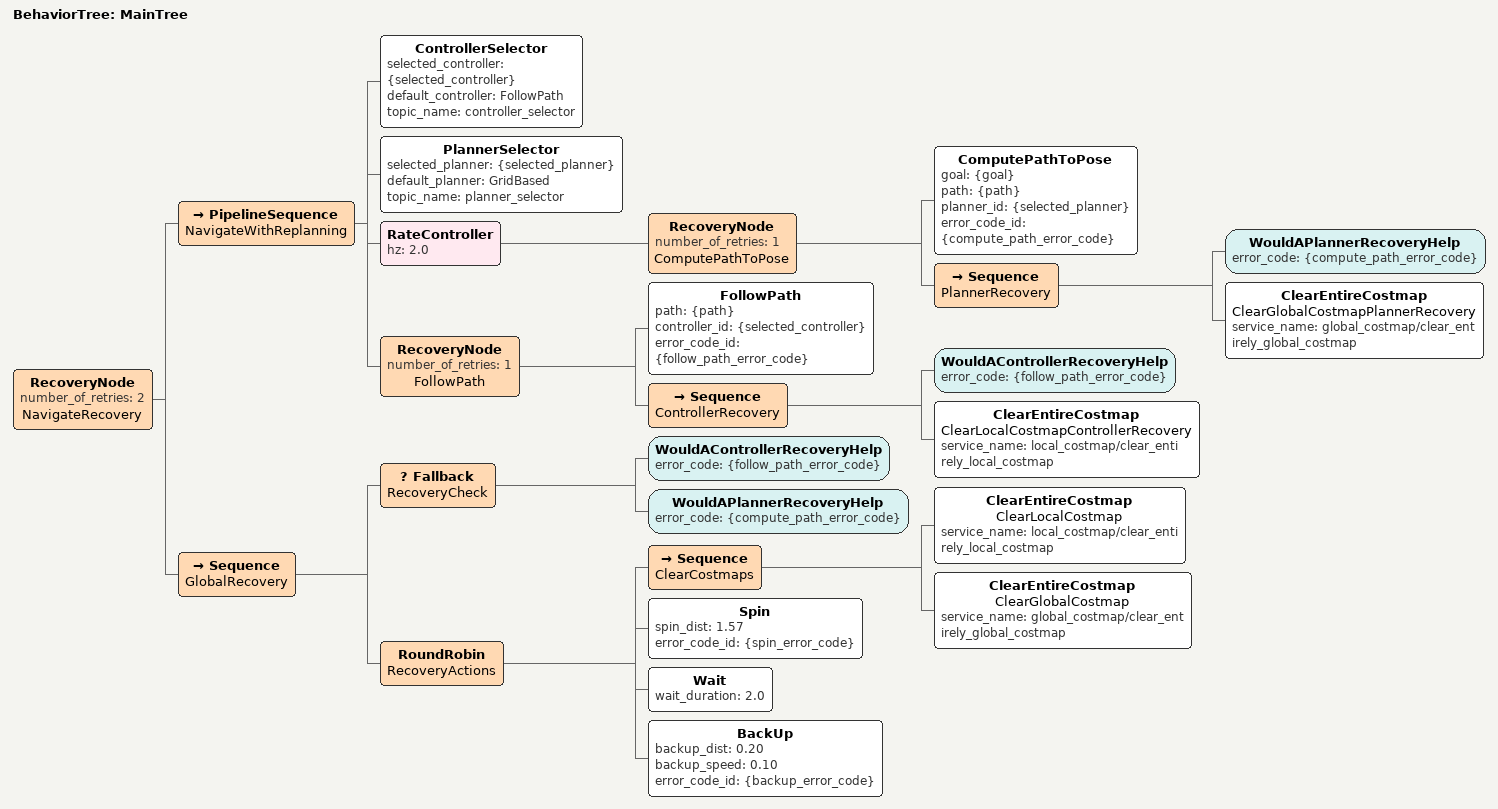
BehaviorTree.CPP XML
<?xml version="1.0"?>
<root BTCPP_format="4" main_tree_to_execute="MainTree">

  <BehaviorTree ID="MainTree">

    <!--
      Navigation bornée :
      - 2 tentatives globales maximum
      - 1 retry pour le planner
      - 1 retry pour le controller
      - recovery limité
      - aucun cycle de recovery infini
    -->

    <RecoveryNode
        number_of_retries="2"
        name="NavigateRecovery">

      <!-- 1. NAVIGATION NORMALE                                     -->

      <PipelineSequence name="NavigateWithReplanning">

        <!-- Sélection du controller -->
        <ControllerSelector
            selected_controller="{selected_controller}"
            default_controller="FollowPath"
            topic_name="controller_selector"/>

        <!-- Sélection du planner -->
        <PlannerSelector
            selected_planner="{selected_planner}"
            default_planner="GridBased"
            topic_name="planner_selector"/>

        <!-- Replanification à 2 Hz : le contrôleur suit le chemin, l'évitement vient de la replanification -->
        <RateController hz="2.0">

          <RecoveryNode
              number_of_retries="1"
              name="ComputePathToPose">

            <ComputePathToPose
                goal="{goal}"
                path="{path}"
                planner_id="{selected_planner}"
                error_code_id="{compute_path_error_code}"/>

            <!-- Recovery planner -->
            <Sequence name="PlannerRecovery">

              <WouldAPlannerRecoveryHelp
                  error_code="{compute_path_error_code}"/>

              <ClearEntireCostmap
                  name="ClearGlobalCostmapPlannerRecovery"
                  service_name="global_costmap/clear_entirely_global_costmap"/>

            </Sequence>

          </RecoveryNode>

        </RateController>

        <!-- Suivi du chemin -->
        <RecoveryNode
            number_of_retries="1"
            name="FollowPath">

          <FollowPath
              path="{path}"
              controller_id="{selected_controller}"
              error_code_id="{follow_path_error_code}"/>

          <!-- Recovery controller -->
          <Sequence name="ControllerRecovery">

            <WouldAControllerRecoveryHelp
                error_code="{follow_path_error_code}"/>

            <ClearEntireCostmap
                name="ClearLocalCostmapControllerRecovery"
                service_name="local_costmap/clear_entirely_local_costmap"/>

          </Sequence>

        </RecoveryNode>

      </PipelineSequence>

      <!-- 2. RECOVERY GLOBAL                                       -->

      <Sequence name="GlobalRecovery">

        <!-- On ne récupère que si le planner ou controller indique
             qu'une recovery peut réellement aider. -->
        <Fallback name="RecoveryCheck">

          <WouldAControllerRecoveryHelp
              error_code="{follow_path_error_code}"/>

          <WouldAPlannerRecoveryHelp
              error_code="{compute_path_error_code}"/>

        </Fallback>

        <!-- Une seule série d'actions de récupération par retry -->
        <RoundRobin name="RecoveryActions">

          <!-- Recovery 1 : nettoyer les costmaps -->
          <Sequence name="ClearCostmaps">

            <ClearEntireCostmap
                name="ClearLocalCostmap"
                service_name="local_costmap/clear_entirely_local_costmap"/>

            <ClearEntireCostmap
                name="ClearGlobalCostmap"
                service_name="global_costmap/clear_entirely_global_costmap"/>

          </Sequence>

          <!-- Recovery 2 : petite rotation -->
          <Spin
              spin_dist="1.57"
              error_code_id="{spin_error_code}"/>

          <!-- Recovery 3 : attendre très brièvement -->
          <Wait
              wait_duration="2.0"/>

          <!-- Recovery 4 : petit recul -->
          <BackUp
              backup_dist="0.20"
              backup_speed="0.10"
              error_code_id="{backup_error_code}"/>

        </RoundRobin>

      </Sequence>

    </RecoveryNode>

  </BehaviorTree>

</root>
